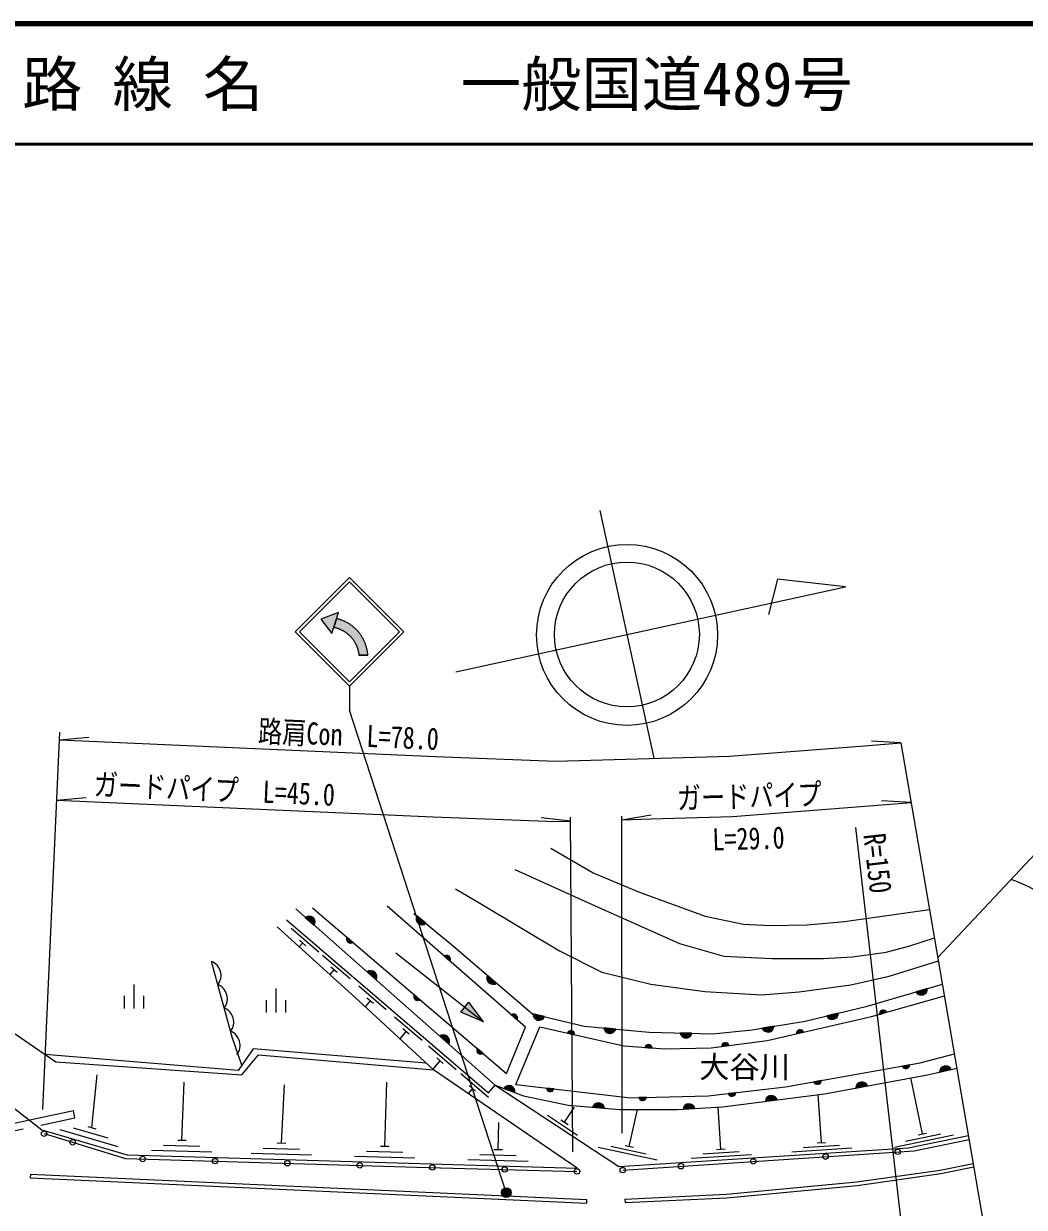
# Model space of a CAD drawing. Units: millimetres at full size, sheet at 1:1000; details may follow other scales. Extents: x 40000 to 680000, y 20000 to 380000.
# Drawn here: x 180515 to 263426, y 281894 to 380000 of the extents above; entities that cross this region are included whole.
import ezdxf
from ezdxf.enums import TextEntityAlignment as Align

# ---------------------------------------------------------------- set-up
doc = ezdxf.new("R2010")
doc.units = ezdxf.units.MM
doc.header["$LTSCALE"] = 1000
doc.linetypes.add('DASHED', pattern=[7.5, 6, -1.5])
for name, color, linetype, lineweight in [('M-BGD', 7, 'Continuous', 25), ('M-BMK-OTRS', 5, 'Continuous', 25), ('M-BMK-SRVR', 3, 'Continuous', 25), ('M-STR-HTXT', 7, 'Continuous', 13), ('M-STR-STRC', 7, 'Continuous', 25), ('M-TTL', 2, 'Continuous', 140), ('M-TTL-LINE', 7, 'Continuous', 50)]:
    doc.layers.add(name, color=color, linetype=linetype, lineweight=lineweight)
doc.layers.add('M-BMK-HTXT', color=7, linetype='Continuous')
doc.layers.add('M-TTL-TXT', color=7, linetype='Continuous')
doc.styles.add('ＭＳ ゴシック', font='')
doc.styles.get('ＭＳ ゴシック').set_extended_font_data('MS Gothic')

msp = doc.modelspace()

# ---------------------------------------------------------------- hatches: boundary and pattern name
at = {"layer": 'M-BGD'}
for points in [[(203848, 305925, -0.82183), (204591, 305269)], [(213847, 305434, -0.82183), (213083, 306065)], [(207791, 303870), (207315, 304276, 0.84072)], [(215828, 302305), (215358, 302718, -0.84072)], [(208967, 301402, -0.82183), (209710, 300746)], [(218950, 301130, 0.82183), (219702, 300486)], [(212876, 299524), (213352, 299117, -0.84072)], [(255401, 300032, -0.82183), (254450, 299754)], [(217063, 298487), (217387, 298898), (218610, 297267), (216740, 298077)], [(221382, 297431), (220911, 297844, -0.84072)], [(223675, 297698, -0.82183), (222711, 297925)], [(248015, 297989, -0.82183), (247053, 297754)], [(251417, 297890), (252019, 298060, 0.84072)], [(226181, 296198), (225571, 296337, -0.84072)], [(229568, 296672, -0.82183), (228582, 296767)], [(235890, 296318, -0.82183), (234899, 296342)], [(242689, 296905, -0.82183), (241711, 296747)], [(245142, 296425), (244532, 296286, -0.84072)], [(214990, 296080, -0.82183), (215733, 295424)], [(232604, 295095), (231980, 295142, -0.84072)], [(238953, 295318), (238332, 295236, -0.84072)], [(218092, 295066), (218568, 294660, -0.84072)], [(253931, 293710), (253315, 293600, 0.84072)], [(256403, 293094, -0.82183), (257369, 293312)], [(245994, 292293), (246610, 292403, -0.84072)], [(220297, 291751, -0.82183), (221224, 291401)], [(224448, 291705), (223827, 291776, 0.84072)], [(239514, 291392), (238893, 291320, 0.84072)], [(250436, 291961, 0.82183), (249462, 291783)], [(227652, 290187, -0.82183), (228639, 290102)], [(231493, 290997), (232118, 291011, -0.84072)], [(235146, 290036, -0.82183), (236135, 290095)], [(241968, 290683, -0.82183), (242951, 290809)]]:
    msp.add_hatch(color=256, dxfattribs=at).paths.add_polyline_path(points)
at = {"layer": 'M-STR-STRC'}
for points in [[(206440, 330680), (206606, 331200), (205136, 330636), (206048, 329451), (206214, 329970), (206214, 329970)], [(206445, 330693), (206445, 330693), (206606, 331200), (205136, 330636), (206048, 329451), (206214, 329970), (206214, 329970)], [(208197, 329647), (208158, 329690), (208118, 329733), (208078, 329774), (208037, 329815), (207995, 329855), (207952, 329895), (207909, 329933), (207865, 329971), (207820, 330009), (207775, 330045), (207729, 330080), (207683, 330115), (207635, 330149), (207588, 330182), (207540, 330215), (207491, 330246), (207441, 330277), (207391, 330306), (207341, 330335), (207290, 330363), (207239, 330390), (207187, 330417), (207135, 330442), (207082, 330466), (207029, 330490), (206975, 330512), (206921, 330534), (206867, 330554), (206813, 330574), (206758, 330593), (206702, 330610), (206647, 330627), (206591, 330643), (206535, 330658), (206478, 330672), (206440, 330680), (206214, 329970), (206218, 329970), (206262, 329960), (206306, 329950), (206350, 329940), (206394, 329928), (206437, 329916), (206480, 329903), (206523, 329889), (206566, 329875), (206608, 329859), (206651, 329843), (206693, 329827), (206734, 329809), (206775, 329791), (206816, 329772), (206857, 329753), (206897, 329732), (206937, 329711), (206977, 329690), (207016, 329667), (207055, 329644), (207093, 329620), (207131, 329596), (207169, 329571), (207206, 329545), (207242, 329519), (207278, 329492), (207314, 329464), (207349, 329436), (207384, 329407), (207418, 329377), (207452, 329347), (207485, 329317), (207518, 329286), (207550, 329254), (207581, 329221), (207612, 329189), (207642, 329155), (207672, 329121), (207701, 329087), (207730, 329052), (207758, 329016), (207785, 328980), (207812, 328944), (207838, 328907), (207863, 328870), (207888, 328832), (207912, 328794), (207935, 328755), (207958, 328716), (207980, 328677), (208002, 328637), (208022, 328597), (208042, 328557), (208061, 328516), (208080, 328475), (208098, 328433), (208115, 328392), (208131, 328349), (208147, 328307), (208162, 328265), (208176, 328222), (208189, 328179), (208202, 328135), (208214, 328092), (208225, 328048), (208235, 328004), (208245, 327960), (208253, 327916), (208261, 327871), (208269, 327827), (208275, 327782), (208281, 327737), (208286, 327692), (208290, 327648), (209033, 327649), (209029, 327707), (209024, 327764), (209017, 327822), (209010, 327880), (209002, 327937), (208992, 327995), (208982, 328052), (208971, 328109), (208959, 328165), (208945, 328222), (208931, 328278), (208916, 328334), (208900, 328390), (208883, 328446), (208864, 328501), (208845, 328556), (208825, 328610), (208804, 328664), (208782, 328718), (208759, 328771), (208736, 328824), (208711, 328877), (208685, 328929), (208659, 328981), (208631, 329032), (208603, 329082), (208574, 329133), (208544, 329182), (208513, 329231), (208481, 329280), (208448, 329328), (208415, 329375), (208380, 329422), (208345, 329469), (208309, 329514), (208273, 329559), (208235, 329604)], [(220165, 282895, -1), (220840, 283325, -1)]]:
    msp.add_hatch(color=256, dxfattribs=at).paths.add_polyline_path(points)

# ---------------------------------------------------------------- linework, layer by layer
at = {"layer": 'M-BGD'}
for p, q in [((203848, 305925), (204591, 305269)), ((213847, 305434), (213083, 306065)), ((204958, 303053), (202680, 305004)), ((207791, 303870), (207315, 304276)), ((203624, 303801), (203354, 303485)), ((203890, 303573), (203358, 304028)), ((207559, 300825), (205280, 302777)), ((211339, 303001), (218610, 297267)), ((215358, 302718), (215828, 302305)), ((206224, 301573), (205887, 301180)), ((206490, 301346), (205959, 301801)), ((208967, 301402), (209710, 300746)), ((189678, 298376), (189678, 300368)), ((210555, 298259), (208277, 300211)), ((219702, 300486), (218950, 301130)), ((188878, 298376), (188878, 299421)), ((190478, 298376), (190478, 299421)), ((201436, 298033), (201436, 300025)), ((209487, 298779), (208955, 299235)), ((213352, 299117), (212876, 299524)), ((255401, 300032), (254450, 299754)), ((200636, 298033), (200636, 299078)), ((202236, 298033), (202236, 299078)), ((209221, 299007), (208803, 298520)), ((216740, 298077), (217387, 298898)), ((218610, 297267), (217387, 298898)), ((213526, 295715), (211247, 297666)), ((218610, 297267), (216740, 298077)), ((220911, 297844), (221382, 297431)), ((223675, 297698), (222711, 297925)), ((248015, 297989), (247053, 297754)), ((251417, 297890), (252019, 298060)), ((212191, 296463), (211680, 295866)), ((212457, 296235), (211926, 296691)), ((225571, 296337), (226181, 296198)), ((229568, 296672), (228582, 296767)), ((235890, 296318), (234899, 296342)), ((242689, 296905), (241711, 296747)), ((244532, 296286), (245142, 296425)), ((214990, 296080), (215733, 295424)), ((238332, 295236), (238953, 295318)), ((216344, 293301), (214066, 295253)), ((218568, 294660), (218092, 295066)), ((231980, 295142), (232604, 295095)), ((215010, 294049), (214409, 293348)), ((215276, 293821), (214744, 294277)), ((253931, 293710), (253315, 293600)), ((186170, 288504), (186595, 292884)), ((219025, 291005), (216746, 292957)), ((246610, 292403), (245994, 292293)), ((254987, 287975), (254036, 292619)), ((256403, 293094), (257369, 293312)), ((193624, 287458), (193824, 292259)), ((201878, 287215), (202131, 292051)), ((210444, 286964), (210599, 292263)), ((217690, 291753), (217332, 291335)), ((217956, 291526), (217424, 291981)), ((219585, 292020), (229816, 285270)), ((220297, 291751), (221224, 291401)), ((224448, 291705), (223827, 291776)), ((239514, 291392), (238893, 291320)), ((249462, 291783), (250436, 291961)), ((232118, 291011), (231493, 290997)), ((241968, 290683), (242951, 290809)), ((246609, 287252), (246352, 291244)), ((184765, 289322), (184636, 289925)), ((223909, 289526), (226413, 287874)), ((225326, 288951), (226152, 290203)), ((227652, 290187), (228639, 290102)), ((230698, 286943), (231368, 289997)), ((235146, 290036), (236135, 290095)), ((238280, 286716), (238055, 290208)), ((184604, 288496), (187482, 287649)), ((185834, 288603), (186506, 288406)), ((219830, 286689), (219896, 288938)), ((225034, 289144), (225618, 288758)), ((183518, 288347), (188314, 286935)), ((193274, 287468), (193974, 287447)), ((252658, 286886), (257557, 287890)), ((253578, 287380), (256517, 287983)), ((254644, 287905), (255330, 288046)), ((191098, 286631), (196096, 286485)), ((192111, 287052), (195110, 286964)), ((200366, 286810), (203364, 286722)), ((201528, 287226), (202228, 287205)), ((208931, 286558), (211930, 286470)), ((210094, 286974), (210793, 286954)), ((219480, 286699), (220180, 286678)), ((228127, 286893), (233011, 285821)), ((229169, 286971), (232099, 286329)), ((230356, 287018), (231040, 286868)), ((236802, 286320), (239796, 286513)), ((237931, 286694), (238629, 286739)), ((244152, 286493), (249142, 286814)), ((245131, 286856), (248125, 287049)), ((246259, 287230), (246958, 287274)), ((199353, 286389), (204351, 286242)), ((207918, 286138), (212916, 285991)), ((217305, 285862), (222303, 285716)), ((218318, 286283), (221316, 286195)), ((235824, 285957), (240813, 286278)), ((256457, 284983), (259185, 285534)), ((181073, 284632), (181060, 284332)), ((181073, 284632), (227155, 282546)), ((249540, 284009), (256457, 284983)), ((249575, 283711), (256507, 284687)), ((256507, 284687), (259236, 285238)), ((181060, 284332), (227141, 282246)), ((238753, 282974), (249540, 284009)), ((238774, 282675), (249575, 283711)), ((227155, 282546), (227141, 282246)), ((230333, 282582), (238753, 282974)), ((230333, 282582), (230347, 282282)), ((230347, 282282), (238774, 282675))]:
    msp.add_line(p, q, dxfattribs=at)
for points in [[(224200, 311670), (227705, 309618), (231470, 308031), (236979, 306016), (240155, 305359), (242359, 305249), (245446, 305304), (248526, 305577), (255576, 306568)], [(221201, 309900), (227306, 307140), (234854, 303768), (238542, 302715), (242512, 302507), (246783, 302520), (249195, 302645), (251973, 303034), (253942, 303574), (255976, 304236)], [(286801, 290872), (283711, 292898), (279724, 295653), (277465, 297527), (274634, 300095), (272735, 301833), (270715, 303378), (268716, 304995), (266729, 306517), (264976, 307798), (263791, 308444), (262731, 308918), (262315, 309073)], [(216286, 308281), (218442, 307025), (224901, 303148), (228412, 301380), (232482, 300399), (236943, 299792), (241669, 299516), (244769, 299747), (249065, 300332), (252219, 301048), (256304, 302324)], [(162800, 307628), (177579, 297798), (183177, 293957), (198601, 292862), (199985, 294541), (214458, 293302)], [(202294, 305729), (219042, 291385), (219585, 292020), (203062, 306621)], [(204443, 306731), (220529, 292983), (222085, 296814), (210645, 306854)], [(212846, 306260), (215965, 303685), (222687, 297931), (226958, 296923), (232345, 296405), (237586, 296277), (240881, 296614), (245277, 297321), (250417, 298576), (256635, 300393)], [(161002, 305699), (169123, 300347), (173297, 295759), (175435, 293436), (182020, 288318), (189081, 286240), (226369, 285146)], [(226369, 285146), (214458, 293302), (208273, 299009), (201528, 305147)], [(198578, 293680), (197788, 296007), (196080, 302280)], [(221281, 292064), (223270, 296861), (230250, 295272), (233648, 295017), (237488, 295124), (242114, 295735), (250768, 297706), (256803, 299414)], [(213874, 293841), (199521, 295036), (198274, 293243), (182291, 294564)], [(221281, 292064), (230835, 290982), (237220, 291125), (243641, 291873), (254810, 293867), (257628, 294605)], [(219585, 292020), (221936, 291132), (225633, 290360), (229924, 289992), (234666, 290008), (238422, 290229), (246877, 291311), (255408, 292869), (257832, 293416)], [(115884, 290700), (174546, 287771), (184636, 289925)], [(182206, 288001), (188939, 285945), (214023, 285208), (226359, 284870)], [(229816, 285270), (253795, 286813), (258790, 287836)], [(230154, 284981), (254309, 286590), (258845, 287517)]]:
    msp.add_lwpolyline(points, dxfattribs=at)
at = {"layer": 'M-BGD', "linetype": 'DASHED'}
msp.add_lwpolyline([(115793, 290087), (174595, 287151), (184765, 289322)], dxfattribs=at)
at = {"layer": 'M-BGD'}
for centre in [(182206, 288001), (184574, 287278), (252941, 286499), (190374, 285903), (196372, 285727), (202369, 285551), (208366, 285374), (234981, 285303), (240968, 285702), (246955, 286100), (214364, 285199), (220362, 285034), (226359, 284870), (230154, 284981)]:
    msp.add_circle(centre, 225, dxfattribs=at)
for centre, radius, start, end in [((204155, 305524), 505, 329.70585, 127.36404), ((213527, 305825), 505, 151.62493, 309.28312), ((207589, 304114), 318, 149.37312, 309.59085), ((195619, 301119), 1250, 322.10316, 68.36337), ((215557, 302471), 318, 328.61864, 128.83637), ((209274, 301001), 505, 329.70585, 127.36404), ((196145, 299189), 1250, 322.10316, 68.36337), ((219390, 300882), 505, 150.60463, 308.26282), ((213150, 299362), 318, 149.37312, 309.59085), ((254898, 299987), 505, 207.46328, 5.12147), ((196670, 297259), 1250, 322.10316, 68.36337), ((221110, 297597), 318, 328.61864, 128.83637), ((223215, 297907), 505, 177.89622, 335.55441), ((247511, 297967), 505, 204.88724, 2.54543), ((251733, 297922), 318, 25.69294, 185.91067), ((197196, 295329), 1250, 322.10316, 68.36337), ((225864, 296214), 318, 357.06612, 157.28385), ((229084, 296817), 505, 185.67287, 343.33106), ((235397, 296428), 505, 189.77253, 347.43072), ((242184, 296922), 505, 200.31388, 357.97207), ((244849, 296302), 318, 22.71932, 182.93706), ((215297, 295679), 505, 329.70585, 127.36404), ((232288, 295064), 318, 5.59873, 165.81646), ((238650, 295223), 318, 17.41478, 177.63251), ((218365, 294904), 318, 149.37312, 309.59085), ((253614, 293709), 318, 200.01556, 0.2333), ((256908, 293107), 505, 23.875, 181.53319), ((246292, 292402), 318, 200.01556, 0.2333), ((220726, 291484), 505, 350.49196, 148.15015), ((224144, 291795), 318, 183.4346, 343.65233), ((239197, 291410), 318, 196.53603, 356.75376), ((249966, 291776), 505, 21.52006, 179.17825), ((228138, 290047), 505, 6.27675, 163.93494), ((231804, 291059), 318, 191.16754, 351.38527), ((235646, 289968), 505, 14.54041, 172.1986), ((242472, 290649), 505, 18.46463, 176.12282)]:
    msp.add_arc(centre, radius, start, end, dxfattribs=at)
at = {"layer": 'M-BMK-OTRS'}
for p, q in [((303258, 352743), (256255, 302609)), ((253205, 320384), (265943, 246149))]:
    msp.add_line(p, q, dxfattribs=at)
at = {"layer": 'M-BMK-SRVR'}
for p, q in [((228263, 339637), (232737, 319120)), ((242971, 333946), (242227, 331039)), ((248604, 333326), (242971, 333946)), ((216333, 326289), (248604, 333326))]:
    msp.add_line(p, q, dxfattribs=at)
for centre, radius in [((230509, 329337), 7500), ((230500, 329378), 6000)]:
    msp.add_circle(centre, radius, dxfattribs=at)
at = {"layer": 'M-STR-HTXT'}
for p, q in [((182101, 290006), (183508, 321288)), ((183479, 320630), (185922, 320864)), ((253205, 320384), (250755, 320536)), ((183258, 315635), (185702, 315869)), ((254054, 315435), (251604, 315587)), ((225830, 313903), (223390, 314175)), ((226010, 286497), (225828, 314224)), ((230084, 314024), (232505, 314434)), ((230092, 288047), (230084, 314311)), ((253270, 280268), (249466, 313363))]:
    msp.add_line(p, q, dxfattribs=at)
for points in [[(183479, 320630), (214646, 319256), (224613, 318870), (232346, 319090), (238987, 319293), (250193, 320150), (253205, 320384)], [(183254, 315635), (214439, 314260), (224587, 313868), (225830, 313903)], [(230084, 314024), (232493, 314092), (239254, 314299), (250577, 315164), (254054, 315435)]]:
    msp.add_lwpolyline(points, dxfattribs=at)
at = {"layer": 'M-STR-STRC'}
for p, q in [((203013, 329602), (207513, 334102)), ((203367, 329602), (207513, 333749)), ((212013, 329602), (207513, 334102)), ((211660, 329602), (207513, 333749)), ((206606, 331200), (205136, 330636)), ((205136, 330636), (206048, 329451)), ((206048, 329451), (206606, 331200)), ((203013, 329602), (207513, 325102)), ((203367, 329602), (207513, 325455)), ((207513, 325455), (211660, 329602)), ((207513, 325102), (212013, 329602)), ((209033, 327649), (208290, 327648)), ((207513, 325102), (207513, 323102)), ((220503, 283110), (207513, 323102))]:
    msp.add_line(p, q, dxfattribs=at)
for points in [[(206606, 331200), (205136, 330636), (206048, 329451)], [(206606, 331200), (205136, 330636), (206048, 329451)], [(206440, 330680), (206606, 331200), (205136, 330636), (206048, 329451), (206214, 329970)], [(206440, 330680), (206214, 329970), (206218, 329970), (206262, 329960), (206306, 329950), (206350, 329940), (206394, 329928), (206437, 329916), (206480, 329903), (206523, 329889), (206566, 329875), (206608, 329859), (206651, 329843), (206693, 329827), (206734, 329809), (206775, 329791), (206816, 329772), (206857, 329753), (206897, 329732), (206937, 329711), (206977, 329690), (207016, 329667), (207055, 329644), (207093, 329620), (207131, 329596), (207169, 329571), (207206, 329545), (207242, 329519), (207278, 329492), (207314, 329464), (207349, 329436), (207384, 329407), (207418, 329377), (207452, 329347), (207485, 329317), (207518, 329286), (207550, 329254), (207581, 329221), (207612, 329189), (207642, 329155), (207672, 329121), (207701, 329087), (207730, 329052), (207758, 329016), (207785, 328980), (207812, 328944), (207838, 328907), (207863, 328870), (207888, 328832), (207912, 328794), (207935, 328755), (207958, 328716), (207980, 328677), (208002, 328637), (208022, 328597), (208042, 328557), (208061, 328516), (208080, 328475), (208098, 328433), (208115, 328392), (208131, 328349), (208147, 328307), (208162, 328265), (208176, 328222), (208189, 328179), (208202, 328135), (208214, 328092), (208225, 328048), (208235, 328004), (208245, 327960), (208253, 327916), (208261, 327871), (208269, 327827), (208275, 327782), (208281, 327737), (208286, 327692), (208290, 327648), (209033, 327649), (209029, 327707), (209024, 327764), (209017, 327822), (209010, 327880), (209002, 327937), (208992, 327995), (208982, 328052), (208971, 328109), (208959, 328165), (208945, 328222), (208931, 328278), (208916, 328334), (208900, 328390), (208883, 328446), (208864, 328501), (208845, 328556), (208825, 328610), (208804, 328664), (208782, 328718), (208759, 328771), (208736, 328824), (208711, 328877), (208685, 328929), (208659, 328981), (208631, 329032), (208603, 329082), (208574, 329133), (208544, 329182), (208513, 329231), (208481, 329280), (208448, 329328), (208415, 329375), (208380, 329422), (208345, 329469), (208309, 329514), (208273, 329559), (208235, 329604), (208197, 329647), (208158, 329690), (208118, 329733), (208078, 329774), (208037, 329815), (207995, 329855), (207952, 329895), (207909, 329933), (207865, 329971), (207820, 330009), (207775, 330045), (207729, 330080), (207683, 330115), (207635, 330149), (207588, 330182), (207540, 330215), (207491, 330246), (207441, 330277), (207391, 330306), (207341, 330335), (207290, 330363), (207239, 330390), (207187, 330417), (207135, 330442), (207082, 330466), (207029, 330490), (206975, 330512), (206921, 330534), (206867, 330554), (206813, 330574), (206758, 330593), (206702, 330610), (206647, 330627), (206591, 330643), (206535, 330658), (206478, 330672)]]:
    msp.add_lwpolyline(points, close=True, dxfattribs=at)
msp.add_circle((220503, 283110), 400, dxfattribs=at)
at = {"layer": 'M-TTL'}
msp.add_line((680000, 380000), (40000, 380000), dxfattribs=at)
at = {"layer": 'M-TTL-LINE'}
msp.add_line((40000, 370000), (680000, 370000), dxfattribs=at)

# ---------------------------------------------------------------- texts
at = {"layer": 'M-BMK-HTXT', "style": 'ＭＳ ゴシック'}
msp.add_text('大谷川', height=1833, dxfattribs=at).set_placement((236496, 292076), align=Align.BOTTOM_LEFT)
at = {"layer": 'M-STR-HTXT', "style": 'ＭＳ ゴシック', "width": 0.8}
for s, rotation, p in [('路肩Con  L=78.0 ', 357.475, (207866, 319555)), ('ガードパイプ\u3000L=45.0 ', 357.475, (196752, 315040)), ('ガードパイプ', 1.752, (240684, 314508)), ('L=29.0', 1.752, (240613, 311006)), ('R=150', 276.557, (249824, 310246))]:
    msp.add_text(s, height=1833, rotation=rotation, dxfattribs=at).set_placement(p, align=Align.BOTTOM_CENTER)
at = {"layer": 'M-TTL-TXT', "style": 'ＭＳ ゴシック'}
for s, p in [('路 線 名', (180380, 375000)), ('一般国道489号', (216734, 375000))]:
    msp.add_text(s, height=3666, dxfattribs=at).set_placement(p, align=Align.MIDDLE_LEFT)

doc.saveas('drawing.dxf')
